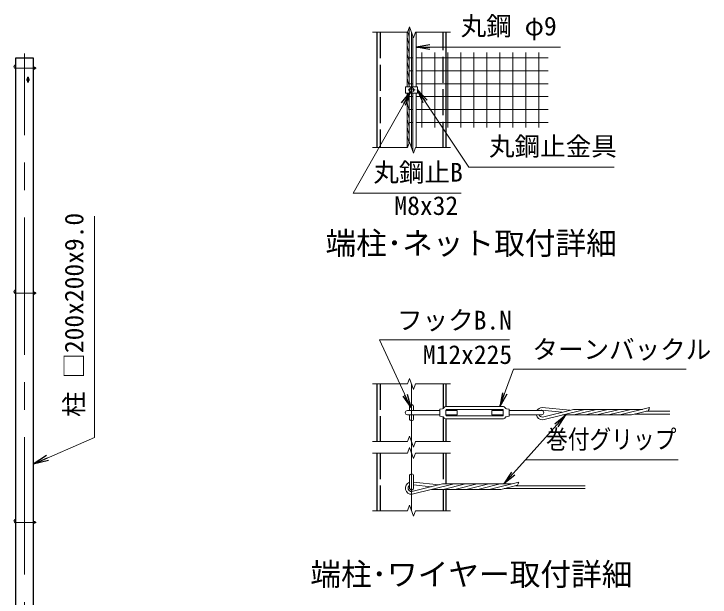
# Model space of a CAD drawing. Units: millimetres, scale not verified. Extents: x -18900 to 18900, y -13365 to 13365.
# Drawn here: x 3386 to 11432, y 902 to 7642 of the extents above; entities that cross this region are included whole.
import ezdxf
from ezdxf.enums import TextEntityAlignment as Align

# ---------------------------------------------------------------- set-up
doc = ezdxf.new("R2010")
doc.units = ezdxf.units.MM
doc.header["$LTSCALE"] = 50
doc.linetypes.add('DASHED', pattern=[7.5, 6, -1.5])
doc.linetypes.add('USER1', pattern=[50.8, 31.75, -6.35, 6.35, -6.35])
for name, color, linetype, lineweight in [('0-0_D-TTL-TXT', 7, 'Continuous', 13), ('0-1_D-STR1', 1, 'Continuous', 25), ('0-2_D-BMK', 2, 'USER1', 13), ('0-3_D-STR3', 3, 'Continuous', 13), ('0-4_D-STR-DIM', 7, 'Continuous', 13), ('0-7_D-STR-TXT', 7, 'Continuous', 13), ('0-B_D-STR2', 7, 'Continuous', 13)]:
    doc.layers.add(name, color=color, linetype=linetype, lineweight=lineweight)
doc.layers.add('0-5_0', color=7, linetype='Continuous')
doc.styles.add('ＭＳ ゴシック', font='')
doc.styles.get('ＭＳ ゴシック').set_extended_font_data('MS Gothic')

# ---------------------------------------------------------------- blocks, each defined once
blk = doc.blocks.new('_Open')
at = {"layer": '0-5_0'}
blk.add_line((-50, 8.33), (0, 0), dxfattribs=at)
blk.add_lwpolyline([(-50, -8.33), (0, 0), (-50, 0)], dxfattribs=at)

msp = doc.modelspace()

# ---------------------------------------------------------------- linework, layer by layer
at = {"layer": '0-1_D-STR1'}
for p, q in [((7581.38, 7429.41), (7581.38, 6096.08)), ((8381.38, 6096.08), (8381.38, 7429.41)), ((7581.38, 3365.93), (7581.38, 2699.26)), ((8381.38, 3104.4), (8381.38, 3365.93)), ((8381.38, 2699.26), (8381.38, 2960.78)), ((7581.38, 2565.93), (7581.38, 1899.26)), ((8381.38, 2206.85), (8381.38, 2565.93)), ((8381.38, 1899.26), (8381.38, 2145.94))]:
    msp.add_line(p, q, dxfattribs=at)
at = {"layer": '0-1_D-STR1', "linetype": 'DASHED'}
for p, q in [((7617.38, 7429.41), (7617.38, 6096.08)), ((8345.38, 6096.08), (8345.38, 7429.41)), ((7617.38, 3365.93), (7617.38, 2699.26)), ((8345.38, 3365.93), (8345.38, 3081.17)), ((8345.38, 2984.02), (8345.38, 2699.26)), ((7617.38, 2565.93), (7617.38, 1899.26)), ((8345.38, 2565.93), (8345.38, 2209.44)), ((8345.38, 2145.94), (8345.38, 1899.26))]:
    msp.add_line(p, q, dxfattribs=at)
at = {"layer": '0-1_D-STR1'}
msp.add_lwpolyline([(3408.66, 7132.52), (3608.66, 7132.52), (3608.66, -3867.48), (3408.66, -3867.48)], close=True, dxfattribs=at)
at = {"layer": '0-2_D-BMK'}
for p, q in [((7981.38, 6096.08), (7981.38, 7429.41)), ((3508.66, -3918.48), (3508.66, 7183.52)), ((3408.66, 7015.52), (3643.66, 7015.52)), ((7941.38, 6762.74), (8021.38, 6762.74)), ((3408.66, 4415.52), (3643.66, 4415.52)), ((7981.38, 1899.26), (7981.38, 3365.93)), ((3408.66, 1765.52), (3643.66, 1765.52))]:
    msp.add_line(p, q, dxfattribs=at)
at = {"layer": '0-3_D-STR3'}
for p, q in [((7929.38, 6800.74), (7929.38, 7429.41)), ((7953.38, 6800.74), (7953.38, 7479.34)), ((8033.38, 6800.74), (8033.38, 7429.41)), ((7997.38, 6800.74), (7997.38, 7385.45)), ((3608.66, 7026.47), (3608.66, 7004.57)), ((3608.66, 7026.47), (3617.86, 7026.47)), ((3608.66, 7021), (3617.86, 7021)), ((3608.66, 7010.05), (3617.86, 7010.05)), ((3608.66, 7004.57), (3617.86, 7004.57)), ((3618.66, 7026.47), (3618.66, 7004.57)), ((3618.66, 7026.47), (3627.86, 7026.47)), ((3618.66, 7024.14), (3618.66, 7006.91)), ((3618.66, 7021), (3627.86, 7021)), ((3618.66, 7010.05), (3627.86, 7010.05)), ((3618.66, 7004.57), (3627.86, 7004.57)), ((3628.66, 7024.14), (3628.66, 7006.91)), ((3628.66, 7021.52), (3632.71, 7021.52)), ((3628.66, 7020.57), (3633.66, 7020.57)), ((3628.66, 7009.52), (3632.71, 7009.52)), ((3633.66, 7020.57), (3632.71, 7021.52)), ((3632.71, 7021.52), (3632.71, 7009.52)), ((3633.66, 7020.57), (3633.66, 7010.47)), ((3542.41, 6858.77), (3542.41, 6906.27)), ((3554.91, 6858.77), (3554.91, 6906.27)), ((7912.58, 6800.74), (8050.18, 6800.74)), ((7912.58, 6800.74), (7912.58, 6724.74)), ((7955.38, 6777.75), (7981.38, 6792.77)), ((7955.38, 6747.73), (7955.38, 6777.75)), ((7981.38, 6792.77), (8007.38, 6777.75)), ((8007.38, 6777.75), (8007.38, 6747.73)), ((8050.18, 6800.74), (8050.18, 6724.74)), ((7912.58, 6724.74), (8050.18, 6724.74)), ((7929.38, 6096.08), (7929.38, 6724.74)), ((7953.38, 6146.01), (7953.38, 6724.74)), ((7981.38, 6732.72), (7955.38, 6747.73)), ((8007.38, 6747.73), (7981.38, 6732.72)), ((7997.38, 6052.12), (7997.38, 6724.74)), ((8033.38, 6096.08), (8033.38, 6724.74)), ((3608.66, 4426.47), (3608.66, 4404.57)), ((3608.66, 4426.47), (3617.86, 4426.47)), ((3618.66, 4426.47), (3618.66, 4404.57)), ((3618.66, 4426.47), (3627.86, 4426.47)), ((3608.66, 4421), (3617.86, 4421)), ((3608.66, 4410.05), (3617.86, 4410.05)), ((3608.66, 4404.57), (3617.86, 4404.57)), ((3618.66, 4424.14), (3618.66, 4406.91)), ((3618.66, 4421), (3627.86, 4421)), ((3618.66, 4410.05), (3627.86, 4410.05)), ((3618.66, 4404.57), (3627.86, 4404.57)), ((3628.66, 4424.14), (3628.66, 4406.91)), ((3628.66, 4421.52), (3632.71, 4421.52)), ((3628.66, 4420.57), (3633.66, 4420.57)), ((3628.66, 4409.52), (3632.71, 4409.52)), ((3633.66, 4420.57), (3632.71, 4421.52)), ((3632.71, 4421.52), (3632.71, 4409.52)), ((3633.66, 4420.57), (3633.66, 4410.47)), ((7957.38, 3100.59), (7957.38, 3056.59)), ((8005.38, 3100.59), (8005.38, 3056.59)), ((8309.37, 3072.59), (8340.57, 3079.28)), ((8309.37, 2992.59), (8309.37, 3072.59)), ((8377.37, 3002.59), (8377.37, 3062.59)), ((8385.37, 3104.59), (9033.37, 3104.59)), ((8385.37, 3070.59), (9033.37, 3070.59)), ((9041.37, 3002.59), (9041.37, 3062.59)), ((9488.83, 3062.02), (9719.52, 3038.07)), ((9489.68, 3094.1), (9810.99, 3060.75)), ((9494.42, 2982.26), (9837.08, 3067.22)), ((9499.38, 2950.52), (9970.03, 3067.22)), ((10649.05, 3070.75), (9865.96, 3070.75)), ((9873.97, 3010.44), (10102.99, 3067.22)), ((10006.93, 3010.44), (10235.95, 3067.22)), ((10139.89, 3010.44), (10368.91, 3067.22)), ((10272.85, 3010.44), (10501.87, 3067.22)), ((10405.81, 3010.44), (10733.08, 3091.59)), ((7933.38, 3056.59), (8309.37, 3056.59)), ((7933.38, 3008.59), (8309.37, 3008.59)), ((7957.38, 3008.59), (7957.38, 2964.59)), ((8005.38, 3008.59), (8005.38, 2964.59)), ((8309.37, 2992.59), (8340.57, 2985.91)), ((8377.37, 3056.59), (8509.37, 3056.59)), ((8385.37, 2994.59), (9033.37, 2994.59)), ((8909.37, 3008.59), (8909.37, 3056.59)), ((8909.37, 3056.59), (9041.37, 3056.59)), ((8909.37, 3008.59), (9041.37, 3008.59)), ((9109.37, 2992.59), (9078.17, 2985.91)), ((9109.37, 3056.59), (9485.37, 3056.59)), ((9109.37, 3008.59), (9485.37, 3008.59)), ((10513.64, 3006.91), (9726.79, 3006.91)), ((10538.77, 3010.44), (10717.49, 3054.75)), ((10563.61, 3016.59), (10968.05, 3016.59)), ((10692.66, 3048.59), (10968.05, 3048.59)), ((8385.37, 2960.59), (9033.37, 2960.59)), ((7957.38, 2300.59), (7957.38, 2164.59)), ((8005.38, 2300.59), (8005.38, 2164.59)), ((7982.91, 2121.29), (8325.57, 2206.26)), ((7987.88, 2089.55), (8458.53, 2206.26)), ((8005.38, 2230.31), (8299.48, 2199.79)), ((8005.38, 2198.14), (8208.01, 2177.11)), ((9137.54, 2209.78), (8354.45, 2209.78)), ((8362.46, 2149.47), (8591.49, 2206.26)), ((8495.42, 2149.47), (8724.45, 2206.26)), ((8628.38, 2149.47), (8857.41, 2206.26)), ((8761.34, 2149.47), (8990.37, 2206.26)), ((8894.3, 2149.47), (9221.57, 2230.62)), ((9027.26, 2149.47), (9205.98, 2193.79)), ((9181.15, 2187.62), (9989.88, 2187.62)), ((9002.13, 2145.94), (8215.28, 2145.94)), ((9052.1, 2155.62), (9989.88, 2155.62)), ((3608.66, 1776.47), (3608.66, 1754.57)), ((3608.66, 1776.47), (3617.86, 1776.47)), ((3608.66, 1771), (3617.86, 1771)), ((3618.66, 1776.47), (3618.66, 1754.57)), ((3618.66, 1776.47), (3627.86, 1776.47)), ((3618.66, 1774.14), (3618.66, 1756.91)), ((3618.66, 1771), (3627.86, 1771)), ((3628.66, 1774.14), (3628.66, 1756.91)), ((3628.66, 1771.52), (3632.71, 1771.52)), ((3628.66, 1770.57), (3633.66, 1770.57)), ((3633.66, 1770.57), (3632.71, 1771.52)), ((3632.71, 1771.52), (3632.71, 1759.52)), ((3633.66, 1770.57), (3633.66, 1760.47)), ((3608.66, 1760.05), (3617.86, 1760.05)), ((3608.66, 1754.57), (3617.86, 1754.57)), ((3618.66, 1760.05), (3627.86, 1760.05)), ((3618.66, 1754.57), (3627.86, 1754.57)), ((3628.66, 1759.52), (3632.71, 1759.52))]:
    msp.add_line(p, q, dxfattribs=at)
for points in [[(7936.21, 7432.16), (7937.01, 7428.17), (7947.09, 7410.51), (7953.38, 7374.07)], [(7929.38, 7371.55), (7937.01, 7333.6), (7947.09, 7315.94), (7953.38, 7279.5)], [(7929.38, 7276.97), (7937.01, 7239.03), (7947.09, 7221.37), (7953.38, 7184.93)], [(7929.38, 7182.4), (7937.01, 7144.46), (7947.09, 7126.79), (7953.38, 7090.36)], [(7929.38, 7087.83), (7937.01, 7049.89), (7947.09, 7032.22), (7953.38, 6995.79)], [(3628.66, 7010.47), (3633.66, 7010.47), (3632.71, 7009.52)], [(7929.38, 6993.26), (7937.01, 6955.31), (7947.09, 6937.65), (7953.38, 6901.21)], [(7929.38, 6898.69), (7937.01, 6860.74), (7947.09, 6843.08), (7953.38, 6806.64)], [(7929.38, 6709.54), (7937.01, 6671.6), (7947.09, 6653.94), (7953.38, 6617.5)], [(7929.38, 6614.97), (7937.01, 6577.03), (7947.09, 6559.36), (7953.38, 6522.93)], [(7929.38, 6520.4), (7937.01, 6482.46), (7947.09, 6464.79), (7953.38, 6428.36)], [(7929.38, 6425.83), (7937.01, 6387.88), (7947.09, 6370.22), (7953.38, 6333.78)], [(7929.38, 6331.26), (7937.01, 6293.31), (7947.09, 6275.65), (7953.38, 6239.21)], [(7929.38, 6236.69), (7937.01, 6198.74), (7947.09, 6181.08), (7953.38, 6144.64)], [(7929.38, 6142.11), (7937.01, 6104.17), (7937.71, 6102.94)], [(3628.66, 4410.47), (3633.66, 4410.47), (3632.71, 4409.52)], [(9109.37, 2992.59), (9109.37, 3072.59), (9078.17, 3079.28)], [(8377.37, 3008.59), (8509.37, 3008.59), (8509.37, 3056.59)], [(3628.66, 1760.47), (3633.66, 1760.47), (3632.71, 1759.52)]]:
    msp.add_lwpolyline(points, dxfattribs=at)
msp.add_circle((7981.38, 6762.74), 25, dxfattribs=at)
for centre, radius, start, end in [((3408.66, 7032.52), 23, 90, 270), ((3408.66, 7032.52), 11, 90, 270), ((3613.67, 7023.73), 5, 326.78843, 33.21157), ((3599.52, 7015.52), 19.14, 343.37369, 16.62631), ((3613.67, 7007.31), 5, 326.78843, 33.21157), ((3623.67, 7023.73), 5, 326.78843, 33.21157), ((3609.52, 7015.52), 19.14, 343.37369, 16.62631), ((3623.67, 7007.31), 5, 326.78843, 33.21157), ((3548.66, 6882.52), 15, 114.62432, 245.37568), ((3548.66, 6906.27), 6.25, 0, 180), ((3548.66, 6858.77), 6.25, 180, 0), ((3548.66, 6882.52), 15, 294.62432, 65.37568), ((3408.66, 4432.52), 23, 90, 270), ((3408.66, 4432.52), 11, 90, 270), ((3613.67, 4423.73), 5, 326.78843, 33.21157), ((3623.67, 4423.73), 5, 326.78843, 33.21157), ((3599.52, 4415.52), 19.14, 343.37369, 16.62631), ((3613.67, 4407.31), 5, 326.78843, 33.21157), ((3609.52, 4415.52), 19.14, 343.37369, 16.62631), ((3623.67, 4407.31), 5, 326.78843, 33.21157), ((7981.38, 3100.59), 24, 0, 180), ((8337.22, 3094.93), 16, 282.09925, 326.11888), ((8385.37, 3062.59), 42, 90, 146.11888), ((8385.37, 3062.59), 8, 90, 180), ((9033.37, 3062.59), 42, 33.88112, 90), ((9033.37, 3062.59), 8, 0, 90), ((9081.52, 3094.93), 16, 213.88112, 257.90075), ((9492.89, 3022.23), 72, 92.82497, 151.48944), ((9492.89, 3022.23), 40, 95.82544, 120.77566), ((9865.96, 2950.75), 120, 90, 103.92636), ((9998.92, 2950.75), 120, 90, 103.92636), ((10131.88, 2950.75), 120, 90, 103.92636), ((10264.83, 2950.75), 120, 90, 103.92636), ((10397.79, 2950.75), 120, 90, 103.92636), ((10530.75, 2950.75), 120, 90, 103.92636), ((10464.02, 3183.78), 284.43, 333.02173, 341.08588), ((7933.38, 3032.59), 24, 90, 270), ((8337.22, 2970.26), 16, 33.88112, 77.90075), ((8385.37, 3002.59), 42, 213.88112, 270), ((8385.37, 3002.59), 8, 180, 270), ((9033.37, 3002.59), 8, 270, 0), ((9033.37, 3002.59), 42, 270, 326.11888), ((9081.52, 2970.26), 16, 102.09925, 146.11888), ((9492.89, 3022.23), 72, 191.63319, 275.17572), ((9492.89, 3022.23), 40, 199.92759, 272.18972), ((9485.37, 3032.59), 24, 270, 90), ((9845.09, 3126.91), 120, 270, 283.92645), ((9978.05, 3126.91), 120, 270, 283.92645), ((10111.01, 3126.91), 120, 270, 283.92645), ((10243.97, 3126.91), 120, 270, 283.92645), ((10376.93, 3126.91), 120, 270, 283.92645), ((10509.89, 3126.91), 120, 270, 283.92645), ((7981.38, 2964.59), 24, 180, 0), ((7981.38, 2300.59), 24, 0, 180), ((7981.38, 2161.26), 72, 109.47138, 275.17572), ((7981.38, 2161.26), 40, 126.87024, 272.18972), ((8354.45, 2089.78), 120, 90, 103.92636), ((8487.41, 2089.78), 120, 90, 103.92636), ((8620.37, 2089.78), 120, 90, 103.92636), ((8753.33, 2089.78), 120, 90, 103.92636), ((8886.29, 2089.78), 120, 90, 103.92636), ((9019.25, 2089.78), 120, 90, 103.92636), ((8952.51, 2322.81), 284.43, 333.02173, 341.08588), ((7981.38, 2164.59), 24, 180, 0), ((8333.58, 2265.94), 120, 270, 283.92645), ((8466.54, 2265.94), 120, 270, 283.92645), ((8599.5, 2265.94), 120, 270, 283.92645), ((8732.46, 2265.94), 120, 270, 283.92645), ((8865.42, 2265.94), 120, 270, 283.92645), ((8998.38, 2265.94), 120, 270, 283.92645), ((3408.66, 1782.52), 23, 90, 270), ((3408.66, 1782.52), 11, 90, 270), ((3613.67, 1773.73), 5, 326.78843, 33.21157), ((3599.52, 1765.52), 19.14, 343.37369, 16.62631), ((3623.67, 1773.73), 5, 326.78843, 33.21157), ((3609.52, 1765.52), 19.14, 343.37369, 16.62631), ((3613.67, 1757.31), 5, 326.78843, 33.21157), ((3623.67, 1757.31), 5, 326.78843, 33.21157)]:
    msp.add_arc(centre, radius, start, end, dxfattribs=at)
at = {"layer": '0-4_D-STR-DIM'}
for p, q in [((7958.3, 7492.84), (7935.21, 7429.41)), ((8004.47, 7365.98), (7958.3, 7492.84)), ((7531.38, 7429.41), (7935.21, 7429.41)), ((8027.56, 7429.41), (8004.47, 7365.98)), ((8027.56, 7429.41), (8431.38, 7429.41)), ((7958.3, 6159.51), (7935.21, 6096.08)), ((8004.47, 6032.65), (7958.3, 6159.51)), ((7531.38, 6096.08), (7935.21, 6096.08)), ((8027.56, 6096.08), (8004.47, 6032.65)), ((8027.56, 6096.08), (8431.38, 6096.08)), ((7958.3, 3429.36), (7935.21, 3365.93)), ((8004.47, 3302.5), (7958.3, 3429.36)), ((7531.38, 3365.93), (7935.21, 3365.93)), ((8027.56, 3365.93), (8004.47, 3302.5)), ((8027.56, 3365.93), (8431.38, 3365.93)), ((7958.3, 2762.69), (7935.21, 2699.26)), ((8004.47, 2635.83), (7958.3, 2762.69)), ((7531.38, 2699.26), (7935.21, 2699.26)), ((8027.56, 2699.26), (8004.47, 2635.83)), ((8027.56, 2699.26), (8431.38, 2699.26)), ((7958.3, 2629.36), (7935.21, 2565.93)), ((8004.47, 2502.5), (7958.3, 2629.36)), ((7531.38, 2565.93), (7935.21, 2565.93)), ((8027.56, 2565.93), (8004.47, 2502.5)), ((8027.56, 2565.93), (8431.38, 2565.93)), ((7958.3, 1962.69), (7935.21, 1899.26)), ((8004.47, 1835.83), (7958.3, 1962.69)), ((7531.38, 1899.26), (7935.21, 1899.26)), ((8027.56, 1899.26), (8004.47, 1835.83)), ((8027.56, 1899.26), (8431.38, 1899.26))]:
    msp.add_line(p, q, dxfattribs=at)
at = {"layer": '0-7_D-STR-TXT'}
for p, q in [((9702.02, 7256.14), (8035.38, 7256.14)), ((9296.8, 2487.04), (9049.06, 2211.27))]:
    msp.add_line(p, q, dxfattribs=at)
for points in [[(10322.17, 5869.98), (8644.79, 5869.98), (8051.29, 6761.08)], [(8553.66, 5570.22), (7308, 5570.22), (7967.4, 6738.49)], [(4315.34, 5305.55), (4315.34, 2745.3), (3610.49, 2438.6)], [(9114.29, 3874.89), (7610.51, 3874.89), (7971.7, 3093.17)], [(11156.2, 3535.11), (9161.3, 3535.11), (9002.79, 3106.47)], [(11064.41, 2487.04), (9296.8, 2487.04), (9762.5, 3005.42)]]:
    msp.add_lwpolyline(points, dxfattribs=at)
at = {"layer": '0-B_D-STR2'}
for p, q in [((8101.21, 6330.08), (8101.21, 7195.41)), ((8251.21, 6330.08), (8251.21, 7195.41)), ((8401.21, 6330.08), (8401.21, 7195.41)), ((8551.21, 6330.08), (8551.21, 7195.41)), ((8701.21, 6330.08), (8701.21, 7195.41)), ((8851.21, 6330.08), (8851.21, 7195.41)), ((9001.21, 6330.08), (9001.21, 7195.41)), ((9151.21, 6330.08), (9151.21, 7195.41)), ((9301.21, 6330.08), (9301.21, 7195.41)), ((9451.21, 6330.08), (9451.21, 7195.41)), ((7953.38, 7135.76), (7997.38, 7135.76)), ((8033.38, 7135.76), (9558.59, 7135.76)), ((7953.38, 6985.76), (7997.38, 6985.76)), ((8033.38, 6985.76), (9558.59, 6985.76)), ((7953.38, 6835.76), (7997.38, 6835.76)), ((8033.38, 6835.76), (9558.59, 6835.76)), ((7953.38, 6685.76), (7997.38, 6685.76)), ((8033.38, 6685.76), (9558.59, 6685.76)), ((7953.38, 6535.76), (7997.38, 6535.76)), ((8033.38, 6535.76), (9558.59, 6535.76)), ((7953.38, 6385.76), (7997.38, 6385.76)), ((8033.38, 6385.76), (9558.59, 6385.76))]:
    msp.add_line(p, q, dxfattribs=at)

# ---------------------------------------------------------------- block references
at = {"layer": '0-7_D-STR-TXT'}
for p, xscale, yscale, rotation in [((8033.38, 7256.14), 3.2, 3.2, 180), ((8050.18, 6762.74), 3.2, 3.2, 123.66466), ((7968.38, 6740.23), 3.2, 3.2, 60.55864), ((7972.54, 3091.36), 3.2, 3.2, 294.79941), ((9002.09, 3104.59), 3.2, 3.2, 249.70489), ((9763.83, 3006.91), 3.2, 3.2, 48.06468), ((3608.66, 2437.8), 3.6, 3.6, 203.51515), ((9047.73, 2209.78), 3.2, 3.2, 228.06468)]:
    msp.add_blockref('_Open', p, dxfattribs=dict(at, xscale=xscale, yscale=yscale, rotation=rotation))

# ---------------------------------------------------------------- texts
at = {"layer": '0-0_D-TTL-TXT', "style": 'ＭＳ ゴシック'}
for s, p in [('端柱･ネット取付詳細', (6986.64, 4783.88)), ('端柱･ワイヤー取付詳細', (6811.21, 957.5))]:
    msp.add_text(s, height=259.9, dxfattribs=at).set_placement(p, align=Align.BOTTOM_LEFT)
at = {"layer": '0-7_D-STR-TXT', "style": 'ＭＳ ゴシック'}
for s, p in [('丸鋼 φ9', (8549.61, 7328.76)), ('丸鋼止金具', (8877.37, 5938.61)), ('丸鋼止B', (7540.59, 5638.27)), ('M8x32', (7783.39, 5253.23)), ('フックB.N', (7813.4, 3928.67)), ('ターンバックル', (9377.9, 3591.17)), ('M12x225', (8112.21, 3531.06))]:
    msp.add_text(s, height=216.6, dxfattribs=at).set_placement(p, align=Align.BOTTOM_LEFT)
msp.add_text('柱 □200x200x9.0', height=216.6, rotation=90, dxfattribs=at).set_placement((4254.14, 2983.6), align=Align.BOTTOM_LEFT)
at = {"layer": '0-7_D-STR-TXT', "style": 'ＭＳ ゴシック', "width": 0.85}
msp.add_text('巻付グリップ', height=216.6, dxfattribs=at).set_placement((9536.24, 2552.24), align=Align.BOTTOM_LEFT)

doc.saveas('drawing.dxf')
